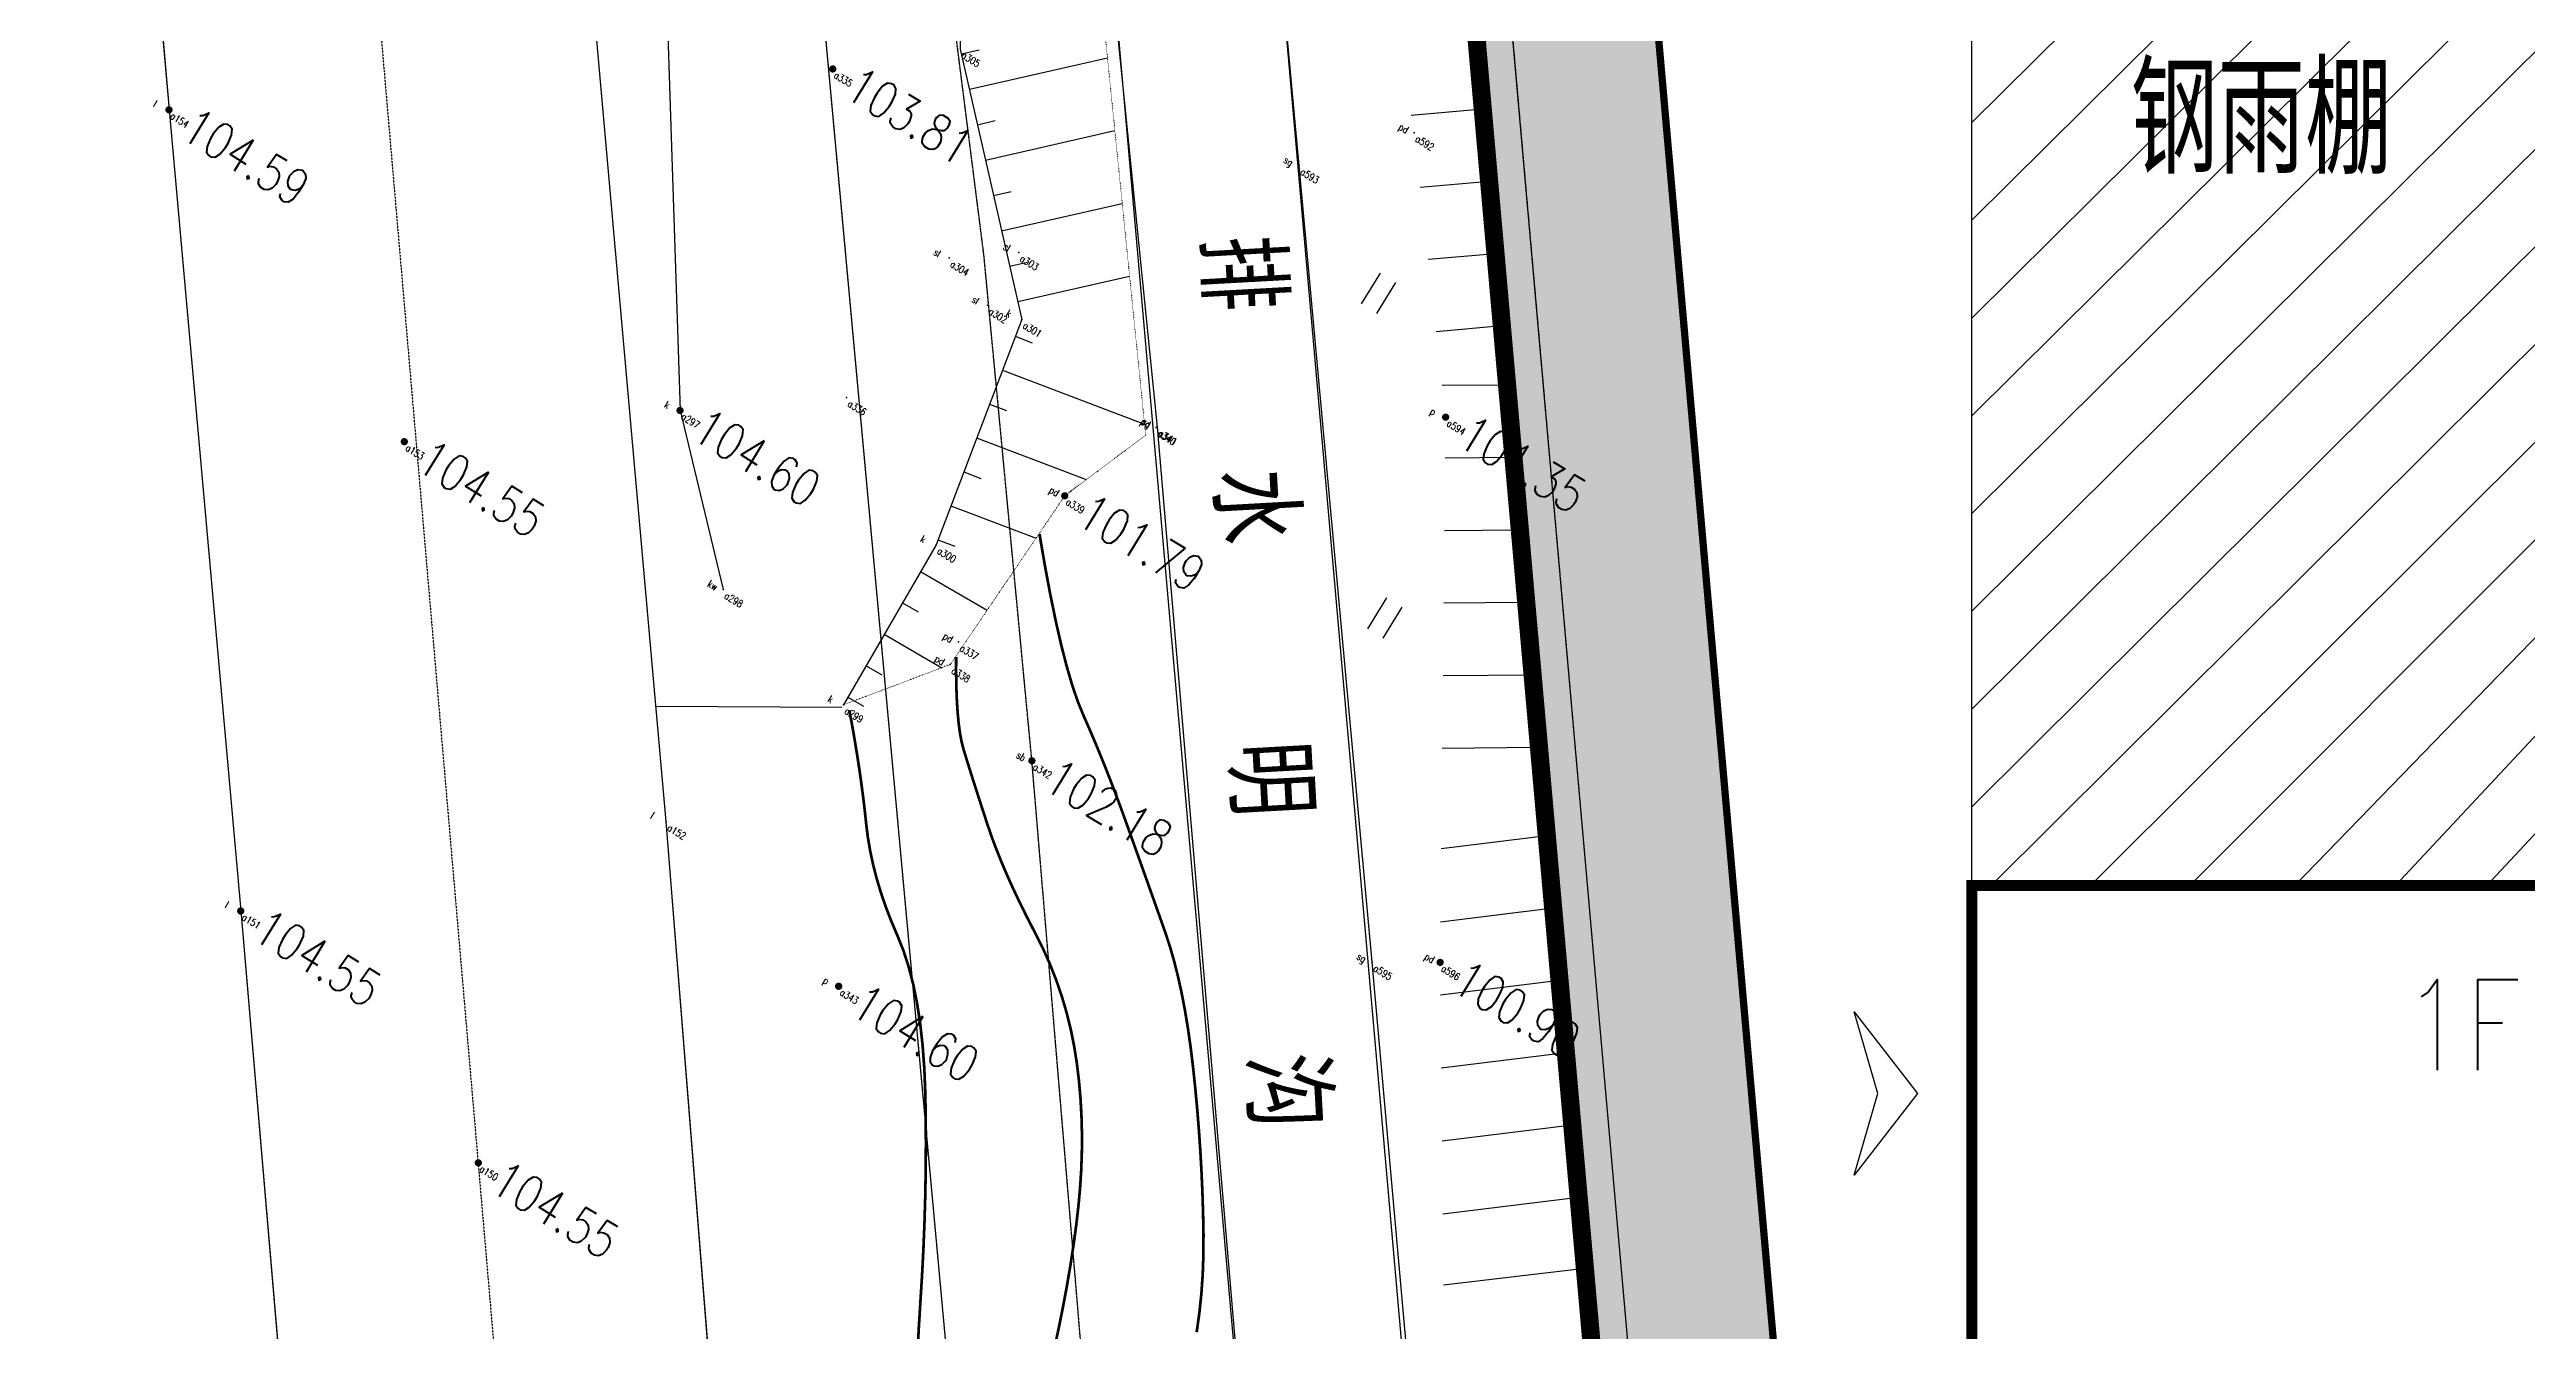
# Model space of a CAD drawing. Header units: millimetres. Extents: x -330863 to 383137, y -246038 to 314990.
# Drawn here: x -157489 to -89213, y 92387 to 127688 of the extents above; entities that cross this region are included whole.
import ezdxf
from ezdxf.enums import TextEntityAlignment as Align

# ---------------------------------------------------------------- set-up
doc = ezdxf.new("R2010")
doc.units = ezdxf.units.MM
for name, pattern in [('CENTER', [5.079999999999998, 3.174999999999999, -0.635, 0.635, -0.635]), ('DASH', [0.35, 0.25, -0.1]), ('HIDDEN', [0.375, 0.25, -0.125]), ('X1', [5, 4, -1]), ('X2', [10, 8, -2]), ('X4', [1.6, 0, -1.6])]:
    doc.linetypes.add(name, pattern=pattern)
for name, color, linetype in [('-GRASS', 114, 'Continuous'), ('-其他', 7, 'Continuous'), ('-建筑轮廓线', 7, 'Continuous'), ('-总图道路', 7, 'Continuous'), ('-文字', 7, 'Continuous'), ('A-fence', 6, 'Continuous'), ('A-landscape', 41, 'Continuous'), ('A-PUB-TEXT', 7, 'Continuous'), ('GCD', 8, 'Continuous'), ('MAP', 251, 'Continuous'), ('S_其它', 7, 'Continuous'), ('S市政接口', 7, 'Continuous'), ('农转用2000坐标', 6, 'Continuous')]:
    doc.layers.add(name, color=color, linetype=linetype)
doc.layers.add('X消防车道', color=6, linetype='HIDDEN', lineweight=18)
doc.styles.add('_HZTXT', font='simplex.shx', dxfattribs={"width": 0.8, "bigfont": 'hztxt.shx'})
doc.styles.add('hz', font='simplex', dxfattribs={"width": 0.699999988079071, "bigfont": 'hztxt'})
doc.styles.add('等线体', font='simplex.shx', dxfattribs={"width": 0.6, "bigfont": 'hztxt.shx'})
doc.linetypes.add('10421', pattern='A,2,[150,AAA.SHX,S=0.5,R=0,X=0,Y=0.5],1e-11', length=2.00000000001)
doc.linetypes.add('10422', pattern='A,0.75,[150,AAA.SHX,S=0.5,R=0,X=0,Y=0.5],1.5,[177,AAA.SHX,S=1,R=0,X=0,Y=0.4],0.75', length=3)
doc.linetypes.add('1161', pattern='A,0,[149,AAA.SHX,S=0.15,R=0,X=0,Y=0],-1.6', length=1.6)
doc.linetypes.add('FENCELINE2', pattern='A,0.25,-0.1,[132,ltypeshp.shx,S=0.1,R=0,X=-0.1,Y=0],-0.1,1', length=1.45)

# ---------------------------------------------------------------- blocks, each defined once
blk = doc.blocks.new('GC200')
at = {"linetype": 'Continuous', "const_width": 0.2, "flags": 128}
blk.add_lwpolyline([(-0.1, 0, 1), (0.1, 0, 1)], format="xyb", close=True, dxfattribs=at)
blk = doc.blocks.new('gc121')
for p, q in [((-0.5, -1), (-0.5, 1)), ((0.5, -1), (0.5, 1))]:
    blk.add_line(p, q)

msp = doc.modelspace()

# ---------------------------------------------------------------- hatches: boundary and pattern name
at = {"layer": '-GRASS'}
h = msp.add_hatch(dxfattribs=at)
h.set_pattern_fill('GRASS', color=256, scale=500, angle=-31.48783798076735)
h.set_pattern_definition([(58.51216201923266, (-1970228605.701966, -2547630934.377606), (-329.7050402672918, 1372.037246682207), [264.5806600000001, -1731.010149999999]), (13.51216201923265, (-1970228605.701966, -2547630934.377606), (-329.7052649889981, 1372.038181840949), [264.58066, -1146.516149999998]), (103.5121620192325, (-1970228605.701966, -2547630934.377606), (-1372.038181840949, -329.7052649889981), [264.5806599999999, -1146.516149999997])])
h.paths.add_polyline_path([(-118622.0629064459, 144697.9448643327, 0.1474760960691413), (-119909.3333739415, 147913.9705492929), (-111850.4828543495, 56463.54069251567), (-110826.5925631835, 56236.33826913311)])
at = {"layer": '-其他'}
h = msp.add_hatch(dxfattribs=at)
h.set_pattern_fill('ANSI31', color=256, scale=1199.999999999999, angle=-8.425099e-10)
h.set_pattern_definition([(44.9999999991575, (-495701042.8302665, -3200636676.18242), (-1347.038418140563, 1347.038418180179), [])])
edge = h.paths.add_edge_path()
edge.add_line((104528.7227559043, 145851.2500959262), (-88499.99851645902, 145851.2500991858))
edge.add_line((-88499.99851645902, 145851.2500991858), (-88499.9985170411, 104651.2501003966))
edge.add_line((-88499.9985170411, 104651.2501003966), (-93573.66250199033, 104651.2501003966))
edge.add_line((-93573.66250199033, 104651.2501003966), (-98618.78283635945, 104651.2501003966))
edge.add_line((-98618.78283635945, 104651.2501003966), (-104499.99851675, 104651.2501003966))
edge.add_line((-104499.99851675, 104651.2501003966), (-104499.9985162844, 151351.2500991858))
edge.add_line((-104499.9985162844, 151351.2500991858), (104000.0015184074, 151351.2500959262))
edge.add_line((104000.0015184074, 151351.2500959262), (104000.0015181745, 145851.2500959262))
at = {"layer": 'A-landscape', "linetype": 'Continuous'}
h = msp.add_hatch(dxfattribs=at)
h.set_pattern_fill('毛石砌体', color=256, scale=299.9999999999999, angle=-31.48776264195623, style=0)
h.set_pattern_definition([(328.5122373580438, (-1970227838.225398, -2547631404.462406), (6187.806834028878, 1486.958837609646), [1349.999999999999, -3149.999999999999]), (328.5122373580438, (-1970225300.753295, -2547632430.97852), (6187.806834028878, 1486.958837609646), [1124.999999999998, -3374.999999999999]), (328.5122373580438, (-1970225375.101239, -2547632121.58818), (6187.806834028878, 1486.958837609646), [899.9999999999995, -3599.999999999999]), (328.5122373580438, (-1970225938.71009, -2547630457.115271), (6187.806834028878, 1486.958837609646), [675, -675, 899.9999999999995, -2249.999999999996]), (328.5122373580438, (-1970225821.188889, -2547630265.246129), (6187.806834028878, 1486.958837609646), [899.9999999999995, -224.9999999999999, 1124.999999999998, -2249.999999999996]), (328.5122373580438, (-1970227077.926367, -2547628440.078764), (6187.806834028878, 1486.958837609646), [1124.999999999998, -3374.999999999999]), (328.5122373580438, (-1970223314.891472, -2547630481.112419), (6187.806834028878, 1486.958837609646), [1124.999999999998, -3374.999999999999]), (58.51223735804372, (-1970228135.617166, -2547630166.90104), (-1486.958837609646, 6187.806834028878), [675, -3824.999999999997]), (58.51223735804372, (-1970225797.191742, -2547627641.427511), (-1486.958837609646, 6187.806834028878), [450, -4049.999999999996]), (58.51223735804372, (-1970227838.225398, -2547631404.462406), (-1486.958837609646, 6187.806834028878), [675, -3824.999999999997]), (58.51223735804372, (-1970225339.105515, -2547628185.860253), (-1486.958837609646, 6187.806834028878), [224.9999999999999, -4274.999999999995]), (58.51223735804372, (-1970226087.405974, -2547629838.334588), (-1486.958837609646, 6187.806834028878), [675, -3824.999999999997]), (58.51223735804372, (-1970226526.31609, -2547631416.46098), (-1486.958837609646, 6187.806834028878), [1124.999999999997, -3374.999999999996]), (58.51223735804372, (-1970224497.281007, -2547628965.335395), (-1486.958837609646, 6187.806834028878), [675, -3824.999999999997]), (58.51223735804372, (-1970225053.712322, -2547630735.330928), (-1486.958837609646, 6187.806834028878), [899.9999999999992, -3599.999999999995]), (58.51223735804372, (-1970224861.84318, -2547630852.852129), (-1486.958837609646, 6187.806834028878), [899.9999999999992, -3599.999999999995]), (58.51223735804372, (-1970225535.795696, -2547632814.716804), (-1486.958837609646, 6187.806834028878), [450, -4049.999999999996]), (58.51223735804372, (-1970224607.624672, -2547632591.672979), (-1486.958837609646, 6187.806834028878), [1124.999999999997, -3374.999999999996]), (13.51223735804375, (-1970227986.92128, -2547630785.681722), (2350.423994265529, 3837.382829380015), [1909.187999999995, -4454.772899999999]), (13.51223735804375, (-1970227485.661798, -2547630828.85498), (2350.423994265529, 3837.382829380015), [954.5939999999998, -5409.366899999998]), (13.51223735804375, (-1970224466.106323, -2547629775.98522), (2350.423994265529, 3837.382829380015), [1272.792149999999, -5091.168599999996]), (13.51223735804375, (-1970224348.585123, -2547629584.116078), (2350.423994265529, 3837.382829380015), [954.5939999999998, -5409.366899999998]), (103.5122373580437, (-1970225926.711516, -2547629145.205963), (-3837.382829380015, 2350.423994265529), [318.1994999999999, -6045.761399999998]), (103.5122373580437, (-1970227986.92128, -2547630785.681722), (-3837.382829380015, 2350.423994265529), [636.3944999999999, -5727.566399999997]), (103.5122373580437, (-1970226130.579232, -2547630339.594071), (-3837.382829380015, 2350.423994265529), [636.3944999999999, -5727.566399999997]), (103.5122373580437, (-1970224583.627524, -2547629967.854362), (-3837.382829380015, 2350.423994265529), [636.3944999999999, -5727.566399999997]), (103.5122373580437, (-1970222962.327873, -2547629905.504994), (-3837.382829380015, 2350.423994265529), [954.5939999999998, -5409.366899999998]), (103.5122373580437, (-1970223079.849073, -2547630097.374137), (-3837.382829380015, 2350.423994265529), [636.3944999999999, -5727.566399999997]), (103.5122373580437, (-1970223036.675815, -2547629596.114652), (-3837.382829380015, 2350.423994265529), [636.3944999999999, -5727.566399999997]), (103.5122373580437, (-1970226303.272265, -2547632344.632007), (-3837.382829380015, 2350.423994265529), [954.5939999999998, -5409.366899999998]), (355.0772885580437, (-1970223741.803015, -2547630747.329504), (3837.382818168541, -2350.42398528727), [503.0999999999999, -9559.205699999997]), (355.0772885580437, (-1970225288.754723, -2547631119.069212), (3837.382818168541, -2350.42398528727), [503.0999999999999, -9559.205699999997]), (355.0772885580437, (-1970225926.711516, -2547629145.205963), (3837.382818168541, -2350.42398528727), [1006.199999999997, -9056.105699999998]), (355.0772885580437, (-1970225147.236374, -2547628303.381453), (3837.382818168541, -2350.42398528727), [1006.199999999997, -9056.105699999998]), (355.0772885580437, (-1970225734.842374, -2547629262.727163), (3837.382818168541, -2350.42398528727), [1006.199999999997, -9056.105699999998]), (355.0772885580437, (-1970222962.327873, -2547629905.504994), (3837.382818168541, -2350.42398528727), [1006.199999999997, -9056.105699999998]), (355.0772885580437, (-1970227783.053566, -2547629591.293614), (3837.382818168541, -2350.42398528727), [1509.344999999999, -8552.9607]), (355.0772885580437, (-1970227665.532366, -2547629399.424473), (3837.382818168541, -2350.42398528727), [1509.344999999999, -8552.9607]), (355.0772885580437, (-1970226725.362765, -2547627864.471337), (3837.382818168541, -2350.42398528727), [1509.344999999999, -8552.9607]), (31.94718617804375, (-1970224924.192548, -2547629231.552478), (2351.338415779578, 3837.953054879803), [503.0999999999996, -9559.199999999992]), (31.94718617804375, (-1970223314.891472, -2547630481.112419), (2351.338415779578, 3837.953054879803), [503.0999999999996, -6036.599999999995, 1006.199999999996, -2515.499999999997]), (31.94718617804375, (-1970223933.672156, -2547630629.808303), (2350.423982255934, 3837.382824745177), [1006.199999999996, -9056.105699999995]), (31.94718617804375, (-1970226001.059457, -2547628835.815621), (2350.423982255934, 3837.382824745177), [1006.199999999996, -9056.105699999995]), (31.94718617804375, (-1970226192.928599, -2547628718.29442), (2350.423982255934, 3837.382824745177), [1006.199999999996, -9056.105699999995]), (31.94718617804375, (-1970224614.802207, -2547629157.204536), (2350.423982255934, 3837.382824745177), [1509.344999999998, -8552.960699999992]), (85.07728855804373, (-1970226161.753916, -2547629528.944246), (2350.423985287269, 3837.382818168541), [503.0999999999998, -9559.205699999997]), (85.07728855804373, (-1970223902.49747, -2547631440.458128), (2350.423985287269, 3837.382818168541), [503.0999999999998, -9559.205699999997]), (85.07728855804373, (-1970225375.101239, -2547632121.58818), (2350.423985287269, 3837.382818168541), [1006.199999999997, -9056.105699999996]), (85.07728855804373, (-1970225449.449179, -2547631812.197837), (2350.423985287269, 3837.382818168541), [1006.199999999997, -9056.105699999996]), (85.07728855804373, (-1970223420.414098, -2547629361.072252), (2350.423985287269, 3837.382818168541), [1006.199999999997, -9056.105699999996]), (85.07728855804373, (-1970227665.532366, -2547629399.424473), (2350.423985287269, 3837.382818168541), [1006.199999999997, -9056.105699999996]), (85.07728855804373, (-1970226687.010547, -2547632109.589605), (2350.423985287269, 3837.382818168541), [1509.344999999996, -8552.960699999998]), (121.9471861780437, (-1970223933.672156, -2547630629.808303), (-3837.382824745177, 2350.423982255937), [1006.199999999997, -9056.105699999998]), (121.9471861780437, (-1970223859.324215, -2547630939.198646), (-3837.382824745177, 2350.423982255937), [1006.199999999997, -9056.105699999998]), (121.9471861780437, (-1970227912.57334, -2547631095.072063), (-3837.382824745177, 2350.423982255937), [503.0999999999998, -9559.205699999997]), (121.9471861780437, (-1970225821.188889, -2547630265.246129), (-3837.382824745177, 2350.423982255937), [503.0999999999998, -9559.205699999997]), (121.9471861780437, (-1970224348.585123, -2547629584.116078), (-3837.382824745177, 2350.423982255937), [503.0999999999998, -9559.205699999997])])
h.paths.add_polyline_path([(-119775.3012827574, 148671.2501423247), (-120176.8513992405, 148671.2501423247), (-114638.2264630496, 85819.92269743232), (-114245.5855949642, 85921.02326236664)])
at = {"layer": 'X消防车道'}
h = msp.add_hatch(dxfattribs=at)
h.set_pattern_fill('DOTS', color=8, scale=1000, angle=-31.48783798076735)
h.set_pattern_definition([(328.5121620192327, (-1970228605.701966, -2547630934.377606), (1506.050284478311, 939.1527315207007), [0, -1587.499999999999])])
h.paths.add_polyline_path([(-93210.31932864338, -143669.9816289544, 0.388696347810305), (-80260.50890044775, -155528.7499007024), (-29868.25021682074, -155528.749902565, 0.0729934230257984), (-27282.11924788542, -155149.1864708438), (-24812.54212517292, -154408.3133338205, -0.0729934230209538), (-22226.41115623759, -154028.7499007024), (83399.93261551949, -154028.749902565, -0.414215405250258), (92399.99996935017, -163028.7391755916), (92400.01187910326, -173021.7107695714), (96400.0120633305, -173176.2576506659), (96399.99996935017, -163028.7344095483, 0.4142203272388091), (83399.6842201473, -150028.7499058246), (-22813.48650954664, -150028.749903962, 0.0729934230411844), (-25399.61747935508, -150408.3133356832), (-27869.19458594406, -151149.1864689812, -0.0729934230362219), (-30455.32555586891, -151528.7499007024), (-80260.50890015671, -151528.7499007024, -0.3886976849728412), (-89225.76594498008, -143318.7917464599), (-114666.7633144511, 145381.2082974985, -0.4401982675162612), (-105701.5062695695, 155171.2501437217), (85999.68118983321, 155171.2501404621, -0.414210992521494), (94999.68118930935, 146171.3291063718, -0.1414481113697162), (96999.68118965859, 153099.4533711858, 0.2576703992202549), (85999.5199388382, 159171.2501390651), (-105701.6028190823, 159171.2501441874, 0.4401960510058327), (-118651.3220010651, 145030.0785886869)])

# ---------------------------------------------------------------- linework, layer by layer
at = {"layer": '-建筑轮廓线', "elevation": 10100}
msp.add_lwpolyline([(104528.7227559043, 145851.2500959262), (-88499.99851645902, 145851.2500991858), (-88499.9985170411, 104651.2501003966), (-93573.66250199033, 104651.2501003966), (-98618.78283635945, 104651.2501003966), (-104499.99851675, 104651.2501003966), (-104499.9985162844, 151351.2500991858), (104000.0015184074, 151351.2500959262), (104000.0015181745, 145851.2500959262)], dxfattribs=at)
at = {"layer": '-建筑轮廓线', "const_width": 300, "elevation": 10100}
msp.add_lwpolyline([(-88499.9985171575, 84051.25010030344), (-88499.9985170411, 104651.2501003966), (-104499.9985165754, 104651.2501003966), (-104499.9985171575, 84051.25010030344)], close=True, dxfattribs=at)
at = {"layer": '-总图道路', "linetype": 'CENTER', "ltscale": 0.0001}
msp.add_line((-152680.5741242692, 178374.7122885473, 10100), (-120771.0487606795, -192240.097489506, 10100), dxfattribs=at)
at = {"layer": '-总图道路'}
msp.add_line((-92048.97187836235, -156848.7498996034, 10100), (-118710.1761069475, 145697.9447111301, 10100), dxfattribs=at)
at = {"layer": '-总图道路', "linetype": 'Continuous'}
for p, q in [((-155796.653022347, 144621.4438054524, 10100), (-154195.6089895661, 126026.0362272896, 10100)), ((-140493.0270310701, 106409.4093592651, 10100), (-142465.7844321313, 128673.1236541457, 10100)), ((-154195.6089895661, 126026.0362272896, 10100), (-152218.5866266349, 103947.3376340978, 10100)), ((-138970.4715971579, 87314.43743098527, 10100), (-140493.0270310701, 106409.4093592651, 10100)), ((-152218.5866266349, 103947.3376340978, 10100), (-150579.1190830618, 84771.37460250407, 10100))]:
    msp.add_line(p, q, dxfattribs=at)
at = {"layer": '-总图道路'}
for points, elevation in [([(-129813.5966194654, 148371.250142511), (-102153.5767055442, -165636.6233637742)], 10100), ([(-125222.1342405514, 148767.0760561526), (-97501.66226358619, -165927.0740256831)], 112108.9999999763)]:
    msp.add_lwpolyline(points, dxfattribs=dict(at, elevation=elevation))
at = {"layer": 'A-fence', "linetype": 'FENCELINE2', "ltscale": 0.0025}
msp.add_line((-119976.0763493227, 148671.2501409277, 10100), (-92966.48708265042, -157828.7498292699, 10100), dxfattribs=at)
at = {"layer": 'A-landscape', "linetype": 'Continuous', "elevation": 10100}
for points in [[(-93149.63754603874, -158028.7498289905), (-120176.8513992405, 148671.2501423247)], [(-92783.33648555912, -157628.7498295493), (-119775.3012827574, 148671.2501423247)]]:
    msp.add_lwpolyline(points, dxfattribs=at)
at = {"layer": 'MAP', "linetype": 'Continuous', "flags": 128}
for points, elevation in [([(-144670.1881408784, 223431.6831209511), (-141454.572538028, 189104.3901943415), (-136328.3817847236, 130518.1249405071), (-131067.8629593435, 73267.34685355797), (-125847.9206753522, 16624.24182116985), (-120873.5271826712, -39732.4320807308), (-116061.5625464683, -92846.84737894684), (-111078.2943462813, -148261.4355686307)], 10100), ([(-174457.7889507613, 200651.909946166), (-171720.7291291538, 199920.6127884611), (-167505.8725811518, 198356.8579225615), (-165003.1567160599, 196530.7535172254), (-163326.025191634, 194578.2549005747), (-161663.4688455355, 192044.8280909844), (-160106.4463275228, 188661.3550411351), (-159521.6171322367, 186935.8027211204), (-159105.1683265809, 182926.9908784702), (-158663.2300501782, 177692.3657173104), (-157257.8978445357, 161681.7966026068), (-155796.653022347, 144621.4438054524), (-154195.6089895661, 126026.0362272896), (-152218.5866266349, 103947.3376340978), (-150579.1190830618, 84771.37460250407), (-148670.3021536208, 63354.79761444032), (-146751.7370526888, 41128.96728113294), (-144894.3911479413, 20235.26765236631), (-143279.8440619349, 1259.851301256567), (-141260.1907850453, -21876.91326655448), (-139157.0537233469, -45149.245004002)], 114893), ([(-135354.3608102458, 193383.5669003241), (-135349.6682604286, 191296.4733943157), (-135404.0449794824, 184208.1232212297), (-134822.8231709194, 178469.5406259783), (-134974.7284164745, 175512.4557774327), (-134094.6784074744, 170043.4908873215), (-134096.8091581575, 161935.7470913604), (-133337.3321447265, 154160.1036025025), (-132545.7932610856, 146120.9054954164), (-132559.0288157668, 138374.1113954969), (-132383.8244940829, 127697.4757636711), (-130690.0462975586, 120252.5244254432), (-133051.5657686605, 114040.2343656681), (-135604.9966976838, 109628.2806612365)], 114291), ([(-127393.6352407303, -43216.95786138996), (-129511.2133213528, -19554.66143770143), (-131475.9282170539, 3532.035432457924), (-133064.3281483766, 22441.01138755679), (-134973.6373255704, 43560.0303860195), (-136948.1070322194, 66424.03050342575), (-138970.4715971579, 87314.43743098527), (-140493.0270310701, 106409.4093592651), (-142465.7844321313, 128673.1236541457), (-143999.8355162656, 145367.6346160285), (-145571.2778773717, 164030.5161976069)], 109967)]:
    msp.add_lwpolyline(points, dxfattribs=dict(at, elevation=elevation))
at = {"layer": 'MAP', "linetype": 'Continuous', "elevation": 10100, "flags": 128}
msp.add_lwpolyline([(89999.5778341568, 198988.8426653854), (-123977.9142581951, 194083.5166710242), (-92775.77438176145, -159992.9235315136), (90000.00148703344, -167056.3588061556)], close=True, dxfattribs=at)
at = {"layer": 'MAP', "linetype": '10421', "flags": 128}
msp.add_lwpolyline([(-137391.8683781498, 197531.2085674889), (-138800.8904605498, 196327.0903636515), (-139754.5376729662, 194849.3750893324), (-141658.7130528619, 190486.5358641185), (-142558.6109943665, 188851.9936187006), (-143676.9325412437, 184643.2730673626), (-143870.6918890797, 175910.600090567), (-142992.4627748527, 165761.4311773144), (-142023.9976628776, 154564.9087123386), (-141645.8091244544, 143373.4426136874), (-140460.7884270349, 128645.8652524091), (-140109.1400300479, 117740.3705172986), (-138920.1336666569, 112804.5350384712)], dxfattribs=at)
at = {"layer": 'MAP', "linetype": 'X4', "elevation": 10100}
msp.add_lwpolyline([(-133814.1600983776, 193514.5133763365), (-133560.6420052331, 190532.617572397), (-132520.7198385591, 178300.9874454513), (-132244.9262919812, 172902.8056721948, 0.0084822221369194), (-132244.1407399578, 172891.2729040533), (-128622.254648651, 130370.334895961, 0.0039955715810576), (-128621.7491438123, 130364.9129794724), (-127292.8252490796, 117246.2641402893), (-127276.74775908, 117057.3175774701), (-129504.66367346, 115389.2690312862), (-132660.3752615605, 110738.7718122266), (-135604.9966976838, 109628.2806612365)], format="xyb", dxfattribs=at)
at = {"layer": 'MAP', "linetype": '10422'}
msp.add_lwpolyline([(-133474.6627652179, 193543.3771337196), (-133221.1446720152, 190561.4813293144), (-132180.7351028523, 178324.1183405556), (-131904.6479899529, 172920.1905184239), (-128282.7618986461, 130399.2525094002), (-126953.5620748624, 117277.8797984868), (-123365.0271046767, 75104.5460223034), (-122357.6965506631, 64088.26361240819), (-121145.4216754623, 50708.98673932999), (-120110.6012170179, 37916.85374237597), (-118754.733566076, 22817.26116843522), (-116305.1615176932, -4880.687001459301), (-114560.0330647407, -24992.66593653709), (-112135.1932108495, -53050.72147568687), (-110381.5494835703, -73413.00520563498), (-108448.3933460409, -94249.94385551661), (-106193.0806875438, -120591.7341111414), (-104483.3994299965, -139760.2786308341), (-102816.8561492907, -157157.4600840174), (-102459.1871413262, -162020.7600508071)], dxfattribs=at)
at = {"layer": 'MAP', "linetype": '10422', "flags": 128}
msp.add_lwpolyline([(-98102.82609687185, -161561.1142095364), (-98834.82955791755, -151475.7109487615), (-99257.59166286793, -146263.3854405209), (-100364.3289240985, -133102.3717395216), (-103053.4642099496, -102588.6802490055), (-104125.4881214676, -90113.83561074732), (-105966.3987736543, -69467.08310751244), (-107241.844169735, -54856.50306876749), (-109471.0101116774, -30306.15813873708), (-110476.470331077, -18522.91907865554), (-111366.6766443616, -7751.932228747755), (-112621.7051247344, 7496.976995542645), (-113709.7638944373, 19493.8102491945), (-115191.4544948353, 36400.16638923436), (-117936.6545553761, 69165.72682529688), (-119124.3202010495, 80360.48123536631), (-119973.9383404353, 90675.06300115958), (-121028.2395596709, 102537.4699637107), (-123042.2722843336, 124488.7353071757), (-124209.3347272579, 137110.9152004868), (-125254.5524275605, 149235.12836935), (-127227.8449853742, 171159.094649069), (-128292.7678139508, 182272.8046236374), (-128764.0503071574, 187693.095926363), (-129291.6716350568, 193899.0112693794)], dxfattribs=at)
at = {"layer": 'MAP', "linetype": 'X1', "elevation": 10100, "flags": 128}
msp.add_lwpolyline([(-106123.5938966251, -152387.9940261319), (-118181.5279654669, -37646.33495623246), (-130410.1226535835, 108086.9469313696), (-131732.5005516736, 122019.7367441654), (-135483.9185694558, 151514.1963443532)], dxfattribs=at)
at = {"layer": 'MAP', "linetype": 'Continuous', "elevation": 10100}
for points in [[(-136145.3816062398, 128526.5148041583), (-131250.8631379437, 75258.95698944107)], [(-132354.3739029532, 127568.0265712365), (-131866.8321657437, 127678.9457073249)], [(-132132.5356324646, 126592.9430971667), (-128327.3437203583, 127458.6507162824)], [(-131910.6973621505, 125617.8596221656), (-131423.1556249992, 125728.7787591852)], [(-117982.3011908424, 126046.3455023058), (-119955.0205882382, 125871.8692592159)], [(-131688.8590912544, 124642.7761494927), (-128124.2465778463, 125453.750282228)], [(-131467.0208210568, 123667.6926744915), (-130979.4790838472, 123778.6118091829)], [(-117806.7363273562, 124054.0660574846), (-119705.7875128789, 123886.1053657531)], [(-131245.1825505681, 122692.6092004217), (-127921.1494352179, 123448.8498472422)], [(-131023.3442801377, 121717.5257263519), (-130535.8025430445, 121828.4448610432)], [(-117631.1714637535, 122061.7866121977), (-119485.8508593729, 121897.7503624558)], [(-130801.5060097654, 120742.4422522821), (-127718.0522925313, 121443.9494122565)], [(-130866.8451374955, 119787.4316374585), (-130399.4745660433, 119609.7669272497)], [(-117455.6066003837, 120069.5071687736), (-119265.9142058668, 119909.3953591585)], [(-131222.1745552355, 118852.6904938556), (-127304.7028764826, 117363.515718542)], [(-117312.2342351684, 118442.5425791927), (-119102.0239077601, 118427.7319406904)], [(-131577.5039729173, 117917.9493493214), (-131110.1334016397, 117740.2846409753)], [(-131932.8333907737, 116983.2082085125), (-128910.3344583977, 115834.24542116)], [(-117136.1114147561, 116443.93153226), (-119017.0671033533, 116428.366488479)], [(-132288.1628085719, 116048.467064444), (-131820.7922370615, 115870.8023542352)], [(-132643.4922262537, 115113.7259203754), (-130296.937268225, 114221.7142504454)], [(-132998.8216442848, 114178.9847772382), (-132531.4510726579, 114001.3200684264)], [(-116959.9885937618, 114445.3204853274), (-119037.2813936532, 114428.1307386048)], [(-133478.1222281721, 113303.2074386068), (-131641.5034401556, 112240.2590174973)], [(-133979.0324229374, 112437.7081740461), (-133546.2827909482, 112187.2530762851)], [(-116783.8657727674, 112446.7094393261), (-119057.4956838367, 112427.8949873335)], [(-134479.9426178774, 111572.2089094855), (-132890.1563874655, 110652.1155444719)], [(-134980.8528129337, 110706.7096453905), (-134548.1031809444, 110456.2545471638)], [(-116607.7429516567, 110448.0983937904), (-119077.7099740784, 110427.6592374593)], [(-135481.7630081647, 109841.2103812955), (-135049.0133761172, 109590.7552835345)], [(-116431.6201309534, 108449.4873459264), (-119097.9242644366, 108427.4234885163)], [(-116217.6174832252, 106021.0226291604), (-119125.9020897536, 105658.9737787656)], [(-116041.9390787696, 104027.4547442607), (-119146.295668846, 103640.9971291944)], [(-115866.260674838, 102033.8868584297), (-119147.8884233488, 101625.360969156)], [(-115690.5822700332, 100040.3189735301), (-119126.4653453813, 99612.5900244154)], [(-115514.9038662761, 98046.7510886304), (-119105.0422676466, 97599.8190792091)], [(-115339.2254617624, 96053.18320373075), (-119083.6191895627, 95587.04813353717)], [(-115166.4343880815, 94092.38024119288), (-119062.8724130778, 93637.81799113376)]]:
    msp.add_lwpolyline(points, dxfattribs=at)
at = {"layer": 'MAP', "linetype": 'Continuous', "const_width": 75, "flags": 128}
for points in [[(-125868.6756820511, 92338.4708754532), (-125794.8608954297, 92861.20196634904), (-125739.1393484408, 93393.59174732117), (-125701.5110403858, 93935.64021743834), (-125681.975971323, 94487.3473753035), (-125680.5341415433, 95048.71322091667), (-125691.607752929, 95615.27189070359), (-125709.619007362, 96182.55751363935), (-125734.5679056574, 96750.5700925179), (-125766.4544470585, 97319.30962547658), (-125805.2786319726, 97888.7761134468), (-125851.0404600506, 98458.96955596282), (-125903.7399313506, 99029.88995349035), (-125963.3770462801, 99601.53730556369), (-126030.653693187, 100160.7889790833), (-126106.2717615836, 100694.522339087), (-126190.2312510623, 101202.7373874373), (-126282.5321621471, 101685.4341204092), (-126383.1744944886, 102142.612541262), (-126492.1582480287, 102574.272647202), (-126609.4834227674, 102980.41444242), (-126735.1500187628, 103361.0379236564), (-126865.7686836645, 103730.7047202997), (-126997.9500646563, 104103.976463601), (-127131.6941622621, 104480.8531535603), (-127267.0009759581, 104861.3347911089), (-127403.8705059187, 105245.421373453), (-127542.3027522606, 105633.1129043177), (-127682.2977145179, 106024.4093790464), (-127823.8553934474, 106419.3108013645), (-127966.7675790819, 106812.3800094984), (-128110.826061978, 107198.1798412092), (-128256.0308426595, 107576.7102992907), (-128402.3819205444, 107947.9713790864), (-128549.8792959237, 108311.9630838558), (-128698.5229687393, 108668.685412202), (-128848.3129388164, 109018.1383659877), (-128999.2492064461, 109360.3219442814), (-129150.5989359552, 109734.2934586853), (-129301.6292923689, 110179.110223595), (-129452.3402754543, 110694.7722362168), (-129602.7318853862, 111281.2794993445), (-129752.8041217569, 111938.6320134438), (-129902.5569850323, 112666.8297757208), (-130051.9904749794, 113465.8727861754), (-130201.1045916565, 114335.7610476017)], [(-129806.2113864557, 91824.81443619356), (-129674.3361294479, 92434.11797255278), (-129554.2712651635, 93028.69890227912), (-129446.0167942429, 93608.55722351), (-129349.5727163367, 94173.69293717667), (-129264.9390315613, 94724.1060442105), (-129192.1157398587, 95259.79654368013), (-129131.1028408794, 95780.76443558559), (-129083.4977233875, 96292.12446853518), (-129050.8977746335, 96798.99139113723), (-129033.3029949665, 97301.36520432308), (-129030.7133842702, 97799.24590529875), (-129043.1289425446, 98292.63349592686), (-129070.5496695568, 98781.52797620744), (-129112.9755656561, 99265.92934753744), (-129170.4066306678, 99745.83760758862), (-129245.1621680497, 100219.9277991242), (-129339.5614812593, 100686.874967236), (-129453.6045705294, 101146.679110527), (-129587.2914353362, 101599.3402294628), (-129740.6220765528, 102044.8583235778), (-129913.5964931897, 102483.2333938032), (-130106.2146858871, 102914.4654392078), (-130318.4766542958, 103338.5544611886), (-130533.4540333692, 103753.5034391843), (-130734.2184591666, 104157.3153572902), (-130920.7699301746, 104549.990215972), (-131093.1084474991, 104931.5280124359), (-131251.2340103835, 105301.9287494756), (-131395.1466193516, 105661.19242616), (-131524.8462740541, 106009.3190434202), (-131640.3329749568, 106346.3085984625), (-131745.3955281502, 106668.4500856139), (-131843.8227395503, 106972.0324936136), (-131935.6146097393, 107257.0558238588), (-132020.7711390662, 107523.5200744867), (-132099.2923265998, 107771.4252454974), (-132171.178172864, 108000.771340616), (-132236.4286777424, 108211.5583556518), (-132295.0438410602, 108403.7862943299), (-132346.6006205394, 108603.532618545), (-132390.6759728538, 108836.8747971766), (-132427.2698984691, 109103.8128311559), (-132456.382396745, 109404.3467190862), (-132478.0134682637, 109738.4764605015), (-132492.163112734, 110106.2020563334), (-132498.8313302724, 110507.5235084444), (-132498.018120646, 110942.4408135749)], [(-133563.5956440796, 91763.85236036032), (-133527.5280715991, 92467.19844609499), (-133482.2899476834, 93195.27034757657), (-133436.6085210908, 93932.6813692972), (-133399.2110397643, 94664.04481109232), (-133370.0975039368, 95389.3606743589), (-133349.267913783, 96108.6289586313), (-133336.7222686624, 96821.8496653065), (-133332.4605691572, 97529.02278926224), (-133336.4828151511, 98230.14833608642), (-133348.7890065857, 98925.22630438209), (-133375.2319446625, 99598.7560923025), (-133421.6644319799, 100235.2370993979), (-133488.08646749, 100834.669326134), (-133574.4980516005, 101397.0527711138), (-133680.8991844859, 101922.3874361999), (-133807.2898660879, 102410.673320461), (-133953.670095941, 102861.9104243629), (-134120.0398748601, 103276.0987474397), (-134287.7611197158, 103670.3157421946), (-134438.1957482523, 104061.6388592683), (-134571.3437608769, 104450.0680986605), (-134687.2051570658, 104835.6034622341), (-134785.7799370517, 105218.2449462637), (-134867.0681009511, 105597.9925544746), (-134931.0696483566, 105974.8462840728), (-134977.7845797338, 106348.8061387837), (-135018.3638920402, 106723.7243723869), (-135063.9585829316, 107103.4532442503), (-135114.5686521754, 107487.992755305), (-135170.1940996549, 107877.3429055512), (-135230.8349258941, 108271.5036940574), (-135296.4911305439, 108670.4751212895), (-135367.1627132548, 109074.2571863159), (-135442.8496750747, 109482.8498905338)]]:
    msp.add_lwpolyline(points, dxfattribs=at)
at = {"layer": 'MAP', "linetype": '1161', "elevation": 10100, "flags": 128}
msp.add_lwpolyline([(-135649.9311998463, 109555.8630322851), (-140773.8767784298, 109578.9620510116)], dxfattribs=at)
at = {"layer": 'MAP', "linetype": 'Continuous'}
for p in [(-135899.5212562708, 127153.7182090618, 113907), (-154195.6089895661, 126026.0362272896, 114693), (-119872.7808175585, 125395.8217656985, 111122), (-123042.2722843336, 124488.7353071757, 111144), (-132692.1642063511, 121944.3914053775, 113457), (-130772.8368970542, 122095.0820810907, 113431), (-131635.2794410754, 120639.169357419, 113422), (-130690.0462975586, 120252.5244254432, 113413), (-140109.1400300479, 117740.3705172986, 114700), (-135522.0544921444, 118095.7903663441, 113663), (-119005.6652872567, 117556.5940837189, 111450), (-147708.8715829281, 116881.3546143286, 114651), (-126985.6576359575, 117275.2577855065, 111171), (-126953.5620748624, 117277.8797984868, 111160), (-129504.66367346, 115389.2690312862, 111887), (-133051.5657686605, 114040.2343656681, 113654), (-138920.1336666569, 112804.5350384712, 114671), (-132430.3514124453, 111361.2917155772, 112872), (-132660.3752615605, 110738.7718122266, 113146), (-135604.9966976838, 109628.2806612365, 114291), (-130410.1226535835, 108086.9469313696, 112279), (-140493.0270310701, 106409.4093592651, 114663), (-152218.5866266349, 103947.3376340978, 114654), (-121028.2395596709, 102537.4699637107, 110850), (-119157.520267528, 102530.3054509498, 110995), (-135736.6585832764, 101871.9364741631, 114704), (-145669.4986928464, 97006.62072345614, 114646)]:
    msp.add_point(p, dxfattribs=at)
at = {"layer": 'S_其它', "elevation": 10099.99996137168}
msp.add_lwpolyline([(-107741.1911203689, 101163.3125789997), (-105999.3153898558, 98913.31230705354), (-107741.1911203689, 96663.3124723633), (-107087.9877020651, 98913.31254733476), (-107741.1911203689, 101163.3125789997)], dxfattribs=at)
at = {"layer": 'X消防车道', "color": 8, "ltscale": 0.01}
for p, q in [((-93210.32463136129, -143669.9214557372, 10100), (-118821.505565776, 146961.2919894792, 10100)), ((-89225.76594486367, -143318.7917464599, 10100), (-114666.7633145675, 145381.2082974985, 10100))]:
    msp.add_line(p, q, dxfattribs=at)
at = {"layer": '农转用2000坐标', "color": 1, "linetype": 'DASH', "ltscale": 0.01, "const_width": 500, "elevation": 10100}
msp.add_lwpolyline([(89999.5778341568, 198988.8426653854), (-123977.9142581951, 194083.5166710242), (-92775.77438176145, -159992.9235315136), (90000.00148703344, -167056.3588061556)], close=True, dxfattribs=at)
at = {"layer": '农转用2000坐标', "color": 5, "linetype": 'X2', "ltscale": 0.001, "const_width": 200, "elevation": 10100}
msp.add_lwpolyline([(84999.5837552729, 193872.906665951), (-118528.8170893304, 189207.1208154596), (-88181.69460986741, -155166.7311208509), (84999.99547226122, -161859.3995187618)], close=True, dxfattribs=at)

# ---------------------------------------------------------------- block references
at = {"layer": 'MAP', "linetype": 'Continuous'}
ref = msp.add_blockref('GC200', (-135899.5212562708, 127153.7182090618, 113907), dxfattribs=dict(at, xscale=500, yscale=500, zscale=500, rotation=328.5121620192327))
ref.add_attrib('height', '103.81', dxfattribs={"layer": 'GCD', "linetype": 'Continuous', "height": 1000, "rotation": 328.5121620112481, "style": '等线体', "width": 0.8}).set_placement((-135387.870623786, 126840.3276704997, 113907), align=Align.MIDDLE_LEFT)
ref = msp.add_blockref('GC200', (-154195.6089895661, 126026.0362272896, 114693), dxfattribs=dict(at, xscale=500, yscale=500, zscale=500, rotation=328.5121620192327))
ref.add_attrib('height', '104.59', dxfattribs={"layer": 'GCD', "linetype": 'Continuous', "height": 1000, "rotation": 328.5121620112481, "style": '等线体', "width": 0.8}).set_placement((-153683.9583567902, 125712.6456887275, 114693), align=Align.MIDDLE_LEFT)
at = {"layer": 'MAP', "linetype": 'Continuous', "xscale": 500, "yscale": 500, "zscale": 1000, "rotation": 328.5121620192327}
for p in [(-120849.8488637828, 120972.5276224129, 10100), (-120676.9045332307, 112020.6484437734, 10100)]:
    msp.add_blockref('gc121', p, dxfattribs=at)
at = {"layer": 'MAP', "linetype": 'Continuous'}
ref = msp.add_blockref('GC200', (-140109.1400300479, 117740.3705172986, 114700), dxfattribs=dict(at, xscale=500, yscale=500, zscale=500, rotation=328.5121620192327))
ref.add_attrib('height', '104.60', dxfattribs={"layer": 'GCD', "linetype": 'Continuous', "height": 1000, "rotation": 328.5121620112481, "style": '等线体', "width": 0.8}).set_placement((-139597.4893974466, 117426.9799792021, 114700), align=Align.MIDDLE_LEFT)
ref = msp.add_blockref('GC200', (-119005.6652872567, 117556.5940837189, 111450), dxfattribs=dict(at, xscale=500, yscale=500, zscale=500, rotation=328.5121620192327))
ref.add_attrib('height', '101.35', dxfattribs={"layer": 'GCD', "linetype": 'Continuous', "height": 1000, "rotation": 328.5121620112481, "style": '等线体', "width": 0.8}).set_placement((-118494.0146545391, 117243.2035442255, 111450), align=Align.MIDDLE_LEFT)
ref = msp.add_blockref('GC200', (-147708.8715829281, 116881.3546143286, 114651), dxfattribs=dict(at, xscale=500, yscale=500, zscale=500, rotation=328.5121620192327))
ref.add_attrib('height', '104.55', dxfattribs={"layer": 'GCD', "linetype": 'Continuous', "height": 1000, "rotation": 328.5121620112481, "style": '等线体', "width": 0.8}).set_placement((-147197.2209503851, 116567.9640734382, 114651), align=Align.MIDDLE_LEFT)
ref = msp.add_blockref('GC200', (-129504.66367346, 115389.2690312862, 111887), dxfattribs=dict(at, xscale=500, yscale=500, zscale=500, rotation=328.5121620192327))
ref.add_attrib('height', '101.79', dxfattribs={"layer": 'GCD', "linetype": 'Continuous', "height": 1000, "rotation": 328.5121620112481, "style": '等线体', "width": 0.8}).set_placement((-128993.0130408588, 115075.8784913271, 111887), align=Align.MIDDLE_LEFT)
ref = msp.add_blockref('GC200', (-130410.1226535835, 108086.9469313696, 112279), dxfattribs=dict(at, xscale=500, yscale=500, zscale=500, rotation=328.5121620192327))
ref.add_attrib('height', '102.18', dxfattribs={"layer": 'GCD', "linetype": 'Continuous', "height": 1000, "rotation": 328.5121620112481, "style": '等线体', "width": 0.8}).set_placement((-129898.4720209241, 107773.5563923418, 112279), align=Align.MIDDLE_LEFT)
ref = msp.add_blockref('GC200', (-152218.5866266349, 103947.3376340978, 114654), dxfattribs=dict(at, xscale=500, yscale=500, zscale=500, rotation=328.5121620192327))
ref.add_attrib('height', '104.55', dxfattribs={"layer": 'GCD', "linetype": 'Continuous', "height": 1000, "rotation": 328.5121620112481, "style": '等线体', "width": 0.8}).set_placement((-151706.9359939755, 103633.9470941387, 114654), align=Align.MIDDLE_LEFT)
ref = msp.add_blockref('GC200', (-119157.520267528, 102530.3054509498, 110995), dxfattribs=dict(at, xscale=500, yscale=500, zscale=500, rotation=328.5121620192327))
ref.add_attrib('height', '100.90', dxfattribs={"layer": 'GCD', "linetype": 'Continuous', "height": 1000, "rotation": 328.5121620112481, "style": '等线体', "width": 0.8}).set_placement((-118645.869634985, 102216.9149109907, 110995), align=Align.MIDDLE_LEFT)
ref = msp.add_blockref('GC200', (-135736.6585832764, 101871.9364741631, 114704), dxfattribs=dict(at, xscale=500, yscale=500, zscale=500, rotation=328.5121620192327))
ref.add_attrib('height', '104.60', dxfattribs={"layer": 'GCD', "linetype": 'Continuous', "height": 1000, "rotation": 328.5121620112481, "style": '等线体', "width": 0.8}).set_placement((-135225.0079506752, 101558.545934204, 114704), align=Align.MIDDLE_LEFT)
ref = msp.add_blockref('GC200', (-145669.4986928464, 97006.62072345614, 114646), dxfattribs=dict(at, xscale=500, yscale=500, zscale=500, rotation=328.5121620192327))
ref.add_attrib('height', '104.55', dxfattribs={"layer": 'GCD', "linetype": 'Continuous', "height": 1000, "rotation": 328.5121620112481, "style": '等线体', "width": 0.8}).set_placement((-145157.8480601869, 96693.23018349707, 114646), align=Align.MIDDLE_LEFT)

# ---------------------------------------------------------------- texts
at = {"layer": '-文字', "linetype": 'Continuous', "style": '_HZTXT', "width": 0.8}
msp.add_text('1F', height=2500, rotation=359.9999389285039, dxfattribs=at).set_placement((-92619.38251496525, 99559.27677096799, 10100.00000015621))
at = {"layer": 'A-PUB-TEXT', "style": '_HZTXT', "width": 0.8}
msp.add_text('钢雨棚', height=2999.999999999998, rotation=359.9999466391471, dxfattribs=at).set_placement((-100121.0049743508, 124260.8156923018, 10100.00000030187))
at = {"layer": 'MAP', "linetype": 'Continuous', "style": 'hz', "width": 0.8}
for s, p in [('a335', (-135890.8619180415, 126928.5376911797, 113907)), ('a305', (-132375.1651558536, 127472.295244392, 113704)), ('l', (-154647.6401428785, 126128.6206875741, 114693)), ('a154', (-154186.9496512785, 125800.8557094075, 114693)), ('pd', (-120324.8119708709, 125498.406225983, 111122)), ('a592', (-119864.1214793292, 125170.6412473507, 111122)), ('sg', (-123494.3034375296, 124591.3197674602, 111144)), ('a593', (-123033.6129458714, 124263.5547892935, 111144)), ('sl', (-131224.8680502502, 122197.6665413752, 113431)), ('sl', (-133144.1953596636, 122046.9758656621, 113457)), ('a304', (-132683.5048680636, 121719.2108874954, 113457)), ('a303', (-130764.1775587667, 121869.9015622772, 113431)), ('sl', (-132087.310594446, 120741.7538186349, 113422)), ('a302', (-131626.6201027296, 120413.9888390712, 113422)), ('k', (-131142.077450871, 120355.1088857278, 113413)), ('a301', (-130681.386959271, 120027.3439075611, 113413)), ('k', (-140561.1711833603, 117842.9549771175, 114700)), ('a297', (-140100.4806917603, 117515.1899994165, 114700)), ('a336', (-135513.3951538568, 117870.6098461337, 113663)), ('pd', (-127437.6887892699, 117377.8422453254, 111171)), ('sg', (-127405.5932281748, 117380.464259237, 111160)), ('p', (-119457.6964405691, 117659.1785435378, 111450)), ('a340', (-126976.9982977281, 117050.0772662274, 111171)), ('a341', (-126944.9027365749, 117052.6992810704, 111160)), ('a594', (-118997.0059489692, 117331.4135653712, 111450)), ('a153', (-147700.212244757, 116656.1740955152, 114651)), ('pd', (-129956.6948267724, 115491.8534911051, 111887)), ('a339', (-129496.0043351724, 115164.0885110758, 111887)), ('k', (-133503.5969219729, 114142.818825487, 113654)), ('a300', (-133042.906430373, 113815.0538473204, 113654)), ('kw', (-139372.1648199693, 112907.1194992214, 114671)), ('a298', (-138911.4743284276, 112579.3545205891, 114671)), ('pd', (-132882.3825658741, 111463.8761753961, 112872)), ('pd', (-133112.4064150476, 110841.3562734425, 113146)), ('a337', (-132421.6920742742, 111136.1111972295, 112872)), ('a338', (-132651.715923273, 110513.5912938788, 113146)), ('k', (-136057.027850938, 109730.8651210554, 114291)), ('a299', (-135596.3373593381, 109403.100142423, 114291)), ('sb', (-130862.1538067795, 108189.5313925855, 112279)), ('a342', (-130401.4633151796, 107861.7664134875, 112279)), ('l', (-140945.0581846735, 106511.993819084, 114663)), ('a152', (-140484.3676930736, 106184.2288409173, 114663)), ('l', (-152670.6177799473, 104049.9220943823, 114654)), ('a151', (-152209.9272883474, 103722.15711575, 114654)), ('sg', (-121480.2707128669, 102640.054424461, 110850)), ('pd', (-119609.5514209568, 102632.8899112344, 110995)), ('p', (-136188.6897365888, 101974.5209344476, 114704)), ('a343', (-135727.9992449889, 101646.7559553496, 114704)), ('a595', (-121019.5802212669, 102312.289445363, 110850)), ('a596', (-119148.8609292405, 102305.1249335334, 110995)), ('a150', (-145660.8393544424, 96781.44020417707, 114646))]:
    msp.add_text(s, height=200, rotation=328.5121620112481, dxfattribs=at).set_placement(p)
at = {"layer": 'S市政接口', "width": 0.8}
msp.add_text('排    水     明      沟', height=2000, rotation=273.1767530232032, dxfattribs=at).set_placement((-125611.8107265769, 122509.543581102, 10100))

doc.saveas('drawing.dxf')
